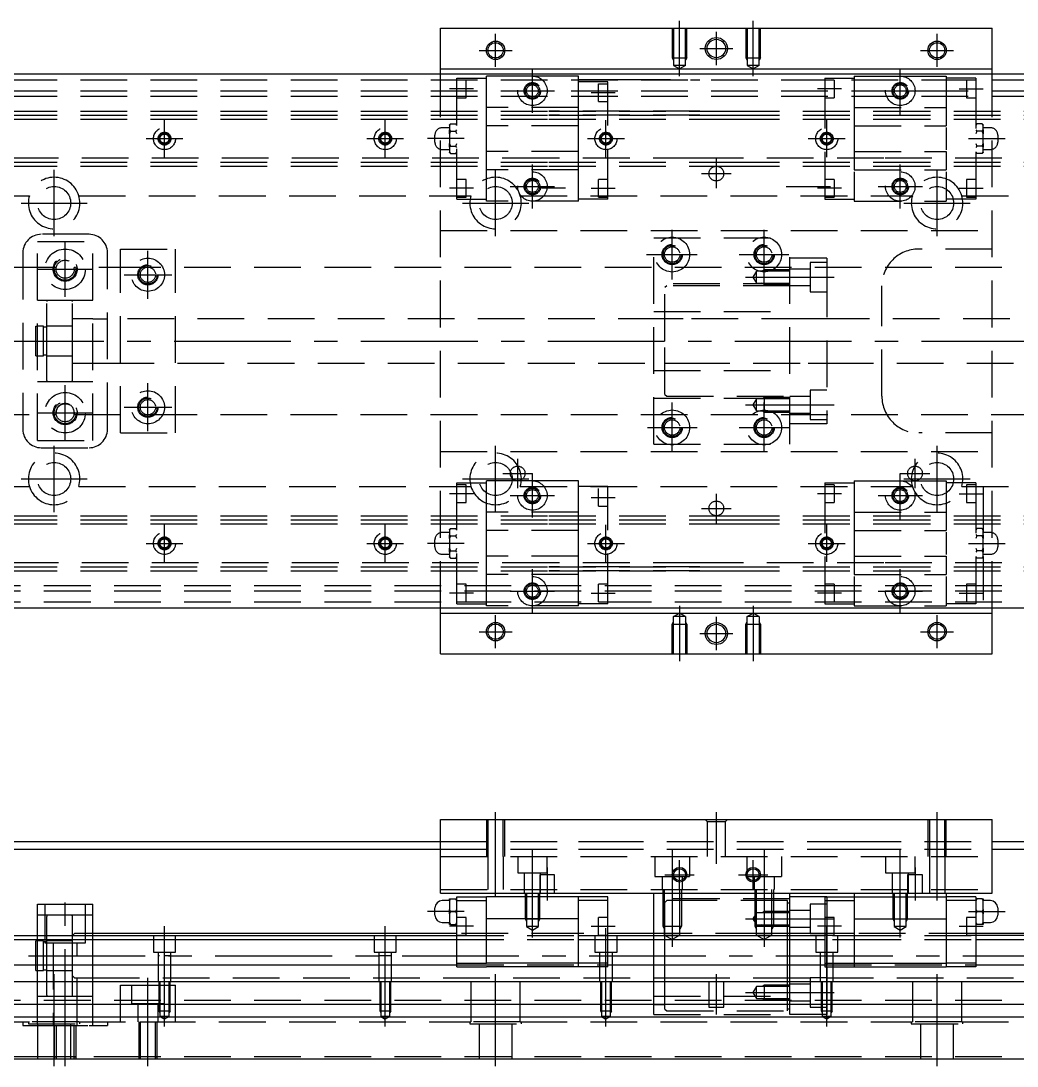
# Model space of a CAD drawing. Extents: x -94 to 621, y -24 to 282.
# Drawn here: x 41 to 311.7, y -2 to 282.1 of the extents above; entities that cross this region are included whole.
import ezdxf

# ---------------------------------------------------------------- set-up
doc = ezdxf.new("R2010")
doc.units = 0
doc.linetypes.add('CENTER', pattern=[50.8, 31.75, -6.35, 6.35, -6.35])
doc.linetypes.add('DASHED', pattern=[19.05, 12.7, -6.35])
doc.layers.get('0').update_dxf_attribs({"linetype": 'CONTINUOUS'})
doc.layers.add('CENTER', color=1, linetype='CENTER')

msp = doc.modelspace()

# ---------------------------------------------------------------- linework, layer by layer
at = {"color": 7, "linetype": 'CONTINUOUS'}
for p, q in [((155, 280.07), (305, 280.07)), ((155, 269.07), (155, 280.07)), ((305, 269.07), (305, 280.07)), ((474, 267.57), (-14, 267.57)), ((155, 269.07), (305, 269.07)), ((155, 267.57), (155, 269.07)), ((305, 267.57), (305, 269.07)), ((-14, 122.57), (474, 122.57)), ((155, 121.07), (155, 122.57)), ((305, 121.07), (305, 122.57)), ((155, 121.07), (305, 121.07)), ((155, 110.07), (155, 121.07)), ((305, 110.07), (305, 121.07)), ((155, 110.07), (305, 110.07)), ((155, 45), (155, 65)), ((155, 65), (305, 65)), ((305, 45), (305, 65)), ((-14, 59), (155, 59)), ((-6, 57), (155, 57)), ((305, 59), (474, 59)), ((305, 57), (466, 57)), ((155, 45), (305, 45)), ((157.43, 42.97), (155.5, 42.97)), ((157.43, 42.9), (157.43, 43.49)), ((157.43, 43.49), (157.72, 43.49)), ((157.72, 43.49), (157.43, 42.9)), ((157.43, 42.9), (157.43, 40.59)), ((157.72, 43.49), (159.19, 43.49)), ((159.19, 43.49), (159.5, 43.49)), ((159.45, 42.97), (159.19, 43.49)), ((159.5, 42.85), (159.45, 42.97)), ((159.5, 44), (167.5, 44)), ((159.5, 43.49), (159.5, 44)), ((159.5, 43.01), (159.5, 43.49)), ((159.5, 43.01), (167.5, 43.01)), ((159.5, 36.5), (159.5, 43.01)), ((192.5, 44.01), (167.5, 44.01)), ((167.5, 38), (167.5, 44.01)), ((192.5, 38), (192.5, 44.01)), ((200.5, 44), (192.5, 44)), ((200.5, 43.01), (192.5, 43.01)), ((200.5, 43.01), (200.5, 44)), ((200.5, 26), (200.5, 43.01)), ((213, 33.5), (213, 45)), ((250, 33.5), (250, 45)), ((259.5, 44), (250, 44)), ((259.5, 44), (259.5, 43.01)), ((259.5, 44), (267.5, 44)), ((259.5, 43.01), (259.5, 26)), ((259.5, 43.01), (267.5, 43.01)), ((267.5, 45), (267.5, 44.01)), ((267.5, 44.01), (292.5, 44.01)), ((267.5, 44.01), (267.5, 38)), ((292.5, 45), (292.5, 44.01)), ((292.5, 44.01), (292.5, 38)), ((300.5, 44), (292.5, 44)), ((300.5, 43.01), (292.5, 43.01)), ((300.5, 44), (300.5, 43.49)), ((300.5, 43.49), (300.81, 43.49)), ((300.5, 43.49), (300.5, 43.01)), ((300.5, 43.01), (300.5, 36.5)), ((300.55, 42.97), (300.5, 42.85)), ((300.81, 43.49), (300.55, 42.97)), ((302.28, 43.49), (300.81, 43.49)), ((302.28, 43.49), (302.57, 43.49)), ((302.57, 42.9), (302.28, 43.49)), ((302.57, 43.49), (302.57, 42.9)), ((304.5, 42.97), (302.57, 42.97)), ((302.57, 40.59), (302.57, 42.9)), ((45.5, 42), (60.5, 42)), ((45.5, 33.5), (45.5, 42)), ((60.5, 33.5), (60.5, 42)), ((153.5, 40), (153.5, 40.97)), ((153.5, 39.03), (153.5, 40)), ((157.43, 40.59), (157.72, 40)), ((157.43, 39.41), (157.43, 40.59)), ((157.72, 40), (157.43, 39.41)), ((157.72, 40), (159.19, 40)), ((159.19, 40), (159.5, 40.64)), ((159.5, 39.36), (159.19, 40)), ((300.5, 40.64), (300.81, 40)), ((300.81, 40), (300.5, 39.36)), ((302.28, 40), (300.81, 40)), ((302.28, 40), (302.57, 40.59)), ((302.57, 39.41), (302.28, 40)), ((302.57, 40.59), (302.57, 39.41)), ((306.5, 40.97), (306.5, 39.03)), ((155.5, 37.03), (157.43, 37.03)), ((157.43, 39.41), (157.43, 37.1)), ((157.43, 36.5), (157.43, 37.1)), ((157.43, 37.1), (157.72, 36.5)), ((159.19, 36.5), (159.5, 37.15)), ((192.5, 38), (167.5, 38)), ((167.5, 26), (167.5, 38)), ((192.5, 26), (192.5, 38)), ((267.5, 38), (292.5, 38)), ((267.5, 38), (267.5, 26)), ((292.5, 38), (292.5, 26)), ((300.5, 37.15), (300.81, 36.5)), ((302.28, 36.5), (302.57, 37.1)), ((302.57, 37.1), (302.57, 39.41)), ((302.57, 37.1), (302.57, 36.5)), ((302.57, 37.03), (304.5, 37.03)), ((157.72, 36.5), (157.43, 36.5)), ((157.72, 36.5), (159.19, 36.5)), ((159.5, 26), (159.5, 36.5)), ((300.5, 36.5), (300.5, 26)), ((300.81, 36.5), (300.5, 36.5)), ((302.28, 36.5), (300.81, 36.5)), ((302.57, 36.5), (302.28, 36.5)), ((0, 33.5), (159.5, 33.5)), ((0, 32.38), (159.5, 32.38)), ((159.5, 34), (60.5, 34)), ((213, 34), (200.5, 34)), ((200.5, 33.5), (259.5, 33.5)), ((200.5, 32.38), (259.5, 32.38)), ((405, 34), (300.5, 34)), ((460, 33.5), (300.5, 33.5)), ((300.5, 32.38), (460, 32.38)), ((159.5, 26), (167.5, 26)), ((159.5, 25), (159.5, 26)), ((192.5, 26), (167.5, 26)), ((192.5, 25), (192.5, 26)), ((200.5, 26), (192.5, 26)), ((200.5, 25), (200.5, 26)), ((259.5, 26), (259.5, 25)), ((259.5, 26), (267.5, 26)), ((267.5, 26), (292.5, 26)), ((267.5, 26), (267.5, 25)), ((300.5, 26), (292.5, 26)), ((292.5, 26), (292.5, 25)), ((300.5, 26), (300.5, 25)), ((0, 25.51), (159.5, 25.51)), ((159.5, 25), (167.5, 25)), ((192.5, 25), (167.5, 25)), ((200.5, 25), (192.5, 25)), ((200.5, 25.5), (259.5, 25.5)), ((259.5, 25), (267.5, 25)), ((267.5, 25), (292.5, 25)), ((300.5, 25), (292.5, 25)), ((300.5, 25.51), (460, 25.51)), ((0, 21), (460, 21)), ((460, 14.7), (0, 14.7)), ((460, 11.3), (0, 11.3)), ((0, 0), (460, 0))]:
    msp.add_line(p, q, dxfattribs=at)
at = {"color": 3, "linetype": 'DASHED'}
for p, q in [((218, 280.07), (218, 272.07)), ((218.38, 280.07), (218.38, 272.07)), ((221.62, 272.07), (221.62, 280.07)), ((222, 272.07), (222, 280.07)), ((238, 280.07), (238, 272.07)), ((238.38, 280.07), (238.38, 272.07)), ((241.62, 272.07), (241.62, 280.07)), ((242, 272.07), (242, 280.07)), ((218, 272.07), (220, 272.07)), ((218, 272.07), (218.38, 271.41)), ((218.38, 272.07), (218.38, 269.97)), ((218.38, 269.97), (220, 269.03)), ((221.62, 269.97), (218.38, 269.97)), ((220, 272.07), (222, 272.07)), ((221.62, 269.97), (220, 269.03)), ((221.62, 269.97), (221.62, 272.07)), ((222, 272.07), (221.62, 271.41)), ((238, 272.07), (240, 272.07)), ((238, 272.07), (238.38, 271.41)), ((238.38, 272.07), (238.38, 269.97)), ((238.38, 269.97), (240, 269.03)), ((241.62, 269.97), (238.38, 269.97)), ((240, 272.07), (242, 272.07)), ((241.62, 269.97), (240, 269.03)), ((241.62, 269.97), (241.62, 272.07)), ((242, 272.07), (241.62, 271.41)), ((155, 122.57), (155, 267.57)), ((180, 267.07), (167.5, 267.07)), ((167.5, 266.08), (167.5, 267.07)), ((192.5, 267.07), (180, 267.07)), ((192.5, 266.08), (192.5, 267.07)), ((267.5, 267.07), (280, 267.07)), ((267.5, 267.07), (267.5, 266.08)), ((280, 267.07), (292.5, 267.07)), ((292.5, 267.07), (292.5, 266.08)), ((305, 122.57), (305, 267.57)), ((0, 266.07), (460, 266.07)), ((159.5, 266.52), (167.5, 266.52)), ((159.5, 265.53), (159.5, 266.52)), ((162, 265.97), (159.5, 265.97)), ((159.5, 234.61), (159.5, 265.53)), ((162, 261.17), (162, 265.97)), ((167.5, 259.07), (167.5, 266.08)), ((202.37, 266.08), (192.5, 266.08)), ((192.5, 259.07), (192.5, 266.08)), ((200.5, 265.53), (192.5, 265.53)), ((198, 264.98), (200.5, 264.98)), ((198, 260.18), (198, 264.98)), ((200.5, 234.61), (200.5, 265.53)), ((200.5, 264.54), (200.5, 265.53)), ((207.63, 266.08), (202.37, 266.08)), ((217.5, 266.08), (207.63, 266.08)), ((225.5, 265.97), (223, 265.97)), ((259.5, 266.52), (267.5, 266.52)), ((259.5, 266.52), (259.5, 265.53)), ((262, 265.97), (259.5, 265.97)), ((259.5, 265.53), (259.5, 234.61)), ((262, 265.97), (262, 261.17)), ((267.5, 266.08), (267.5, 259.07)), ((300.5, 266.52), (292.5, 266.52)), ((292.5, 266.08), (292.5, 259.07)), ((298, 265.97), (298, 261.17)), ((300.5, 265.97), (298, 265.97)), ((300.5, 266.52), (300.5, 265.53)), ((300.5, 265.53), (300.5, 234.61)), ((0, 263.07), (460, 263.07)), ((0, 261.57), (460, 261.57)), ((159.5, 261.17), (162, 261.17)), ((167.5, 258.57), (167.5, 259.07)), ((192.5, 258.57), (167.5, 258.57)), ((167.5, 253.57), (167.5, 258.57)), ((192.5, 258.57), (192.5, 259.07)), ((192.5, 253.57), (192.5, 258.57)), ((198, 260.18), (200.5, 260.18)), ((259.5, 261.17), (262, 261.17)), ((267.5, 259.07), (267.5, 258.57)), ((267.5, 258.57), (292.5, 258.57)), ((267.5, 258.57), (267.5, 253.57)), ((292.5, 259.07), (292.5, 258.57)), ((292.5, 258.57), (292.5, 253.57)), ((298, 261.17), (300.5, 261.17)), ((0, 257.57), (184.5, 257.57)), ((0, 256.45), (184.5, 256.45)), ((184.5, 257.57), (225.5, 257.57)), ((225.5, 257.57), (184.5, 257.57)), ((184.5, 256.45), (225.5, 256.45)), ((225.5, 256.45), (184.5, 256.45)), ((225.5, 257.57), (234.5, 257.57)), ((225.5, 256.45), (234.5, 256.45)), ((234.5, 257.57), (275.5, 257.57)), ((234.5, 257.57), (275.5, 257.57)), ((234.5, 256.45), (275.5, 256.45)), ((234.5, 256.45), (275.5, 256.45)), ((275.5, 257.57), (460, 257.57)), ((275.5, 256.45), (460, 256.45)), ((0, 255.37), (184.5, 255.37)), ((157.43, 253.04), (155.5, 253.04)), ((157.72, 254.11), (157.43, 253.76)), ((157.72, 254.11), (157.43, 253.81)), ((157.43, 253.76), (157.43, 253.81)), ((157.43, 253.76), (157.43, 252.43)), ((157.72, 254.11), (159.19, 254.11)), ((159.5, 253.79), (159.19, 254.11)), ((159.5, 253.74), (159.19, 254.11)), ((192.5, 253.57), (167.5, 253.57)), ((167.5, 253.07), (167.5, 253.57)), ((167.5, 247.07), (167.5, 253.07)), ((184.5, 255.37), (225.5, 255.37)), ((184.5, 255.37), (225.5, 255.37)), ((192.5, 253.07), (192.5, 253.57)), ((192.5, 247.07), (192.5, 253.07)), ((225.5, 255.37), (234.5, 255.37)), ((234.5, 255.37), (275.5, 255.37)), ((234.5, 255.37), (275.5, 255.37)), ((267.5, 253.57), (292.5, 253.57)), ((267.5, 253.57), (267.5, 253.07)), ((267.5, 253.07), (267.5, 247.07)), ((275.5, 255.37), (460, 255.37)), ((292.5, 253.07), (292.5, 247.07)), ((300.81, 254.11), (300.5, 253.79)), ((300.81, 254.11), (300.5, 253.74)), ((302.28, 254.11), (300.81, 254.11)), ((302.57, 253.76), (302.28, 254.11)), ((302.57, 253.81), (302.28, 254.11)), ((302.57, 253.81), (302.57, 253.76)), ((302.57, 252.43), (302.57, 253.76)), ((304.5, 253.04), (302.57, 253.04)), ((153.5, 249.1), (153.5, 251.04)), ((157.43, 252.43), (157.72, 252.09)), ((157.43, 251.41), (157.43, 252.43)), ((157.72, 252.09), (157.43, 251.41)), ((157.43, 251.41), (157.43, 248.73)), ((157.72, 252.09), (159.19, 252.09)), ((159.19, 252.09), (159.5, 252.46)), ((159.5, 251.35), (159.19, 252.09)), ((300.5, 252.46), (300.81, 252.09)), ((300.81, 252.09), (300.5, 251.35)), ((302.28, 252.09), (300.81, 252.09)), ((302.28, 252.09), (302.57, 252.43)), ((302.57, 251.41), (302.28, 252.09)), ((302.57, 252.43), (302.57, 251.41)), ((302.57, 248.73), (302.57, 251.41)), ((306.5, 251.04), (306.5, 249.1)), ((157.43, 248.73), (157.72, 248.05)), ((157.43, 247.71), (157.43, 248.73)), ((157.72, 248.05), (157.43, 247.71)), ((157.43, 247.71), (157.43, 246.38)), ((157.72, 248.05), (159.19, 248.05)), ((159.19, 248.05), (159.5, 248.79)), ((159.5, 247.68), (159.19, 248.05)), ((300.5, 248.79), (300.81, 248.05)), ((300.81, 248.05), (300.5, 247.68)), ((302.28, 248.05), (300.81, 248.05)), ((302.28, 248.05), (302.57, 248.73)), ((302.57, 247.71), (302.28, 248.05)), ((302.57, 248.73), (302.57, 247.71)), ((302.57, 246.38), (302.57, 247.71)), ((184.5, 244.77), (0, 244.77)), ((155.5, 247.1), (157.43, 247.1)), ((157.43, 246.38), (157.72, 246.03)), ((157.43, 246.33), (157.43, 246.38)), ((157.43, 246.33), (157.72, 246.03)), ((157.72, 246.03), (159.19, 246.03)), ((159.19, 246.03), (159.5, 246.4)), ((159.19, 246.03), (159.5, 246.35)), ((167.5, 246.57), (167.5, 247.07)), ((192.5, 246.57), (167.5, 246.57)), ((167.5, 241.57), (167.5, 246.57)), ((225.5, 244.77), (184.5, 244.77)), ((225.5, 244.77), (184.5, 244.77)), ((192.5, 246.57), (192.5, 247.07)), ((192.5, 241.57), (192.5, 246.57)), ((234.5, 244.77), (225.5, 244.77)), ((275.5, 244.77), (234.5, 244.77)), ((275.5, 244.77), (234.5, 244.77)), ((267.5, 247.07), (267.5, 246.57)), ((267.5, 246.57), (292.5, 246.57)), ((267.5, 246.57), (267.5, 241.57)), ((460, 244.77), (275.5, 244.77)), ((292.5, 246.57), (292.5, 241.57)), ((300.5, 246.4), (300.81, 246.03)), ((300.5, 246.35), (300.81, 246.03)), ((302.28, 246.03), (300.81, 246.03)), ((302.28, 246.03), (302.57, 246.38)), ((302.28, 246.03), (302.57, 246.33)), ((302.57, 247.1), (304.5, 247.1)), ((302.57, 246.38), (302.57, 246.33)), ((0, 243.69), (184.5, 243.69)), ((0, 242.57), (184.5, 242.57)), ((192.5, 241.57), (167.5, 241.57)), ((167.5, 241.07), (167.5, 241.57)), ((184.5, 243.69), (225.5, 243.69)), ((184.5, 242.57), (225.5, 242.57)), ((192.5, 241.07), (192.5, 241.57)), ((225.5, 243.69), (234.5, 243.69)), ((225.5, 242.57), (234.5, 242.57)), ((234.5, 243.69), (275.5, 243.69)), ((234.5, 242.57), (275.5, 242.57)), ((267.5, 241.57), (292.5, 241.57)), ((275.5, 243.69), (460, 243.69)), ((275.5, 242.57), (460, 242.57)), ((162, 238.97), (159.5, 238.97)), ((162, 234.17), (162, 238.97)), ((167.5, 234.06), (167.5, 241.07)), ((192.5, 234.06), (192.5, 241.07)), ((200.5, 238.97), (198, 238.97)), ((198, 234.17), (198, 238.97)), ((262, 238.97), (259.5, 238.97)), ((262, 238.97), (262, 234.17)), ((267.5, 241.07), (267.5, 234.06)), ((292.5, 241.07), (292.5, 234.06)), ((300.5, 238.97), (298, 238.97)), ((298, 238.97), (298, 234.17)), ((0, 234.57), (43.29, 234.57)), ((56.71, 234.57), (163.29, 234.57)), ((159.5, 233.62), (159.5, 234.61)), ((159.5, 234.17), (162, 234.17)), ((159.5, 233.62), (167.5, 233.62)), ((167.5, 233.07), (167.5, 234.06)), ((192.5, 233.07), (167.5, 233.07)), ((176.71, 234.57), (283.29, 234.57)), ((192.5, 233.07), (192.5, 234.06)), ((200.5, 233.62), (192.5, 233.62)), ((198, 234.17), (200.5, 234.17)), ((200.5, 233.62), (200.5, 234.61)), ((259.5, 234.61), (259.5, 233.62)), ((259.5, 234.17), (262, 234.17)), ((259.5, 233.62), (267.5, 233.62)), ((267.5, 234.06), (267.5, 233.07)), ((267.5, 233.07), (292.5, 233.07)), ((292.5, 234.06), (292.5, 233.07)), ((300.5, 233.62), (292.5, 233.62)), ((296.71, 234.57), (403.29, 234.57)), ((298, 234.17), (300.5, 234.17)), ((300.5, 234.61), (300.5, 233.62)), ((155, 225.07), (305, 225.07)), ((45.5, 168.07), (45.5, 222.07)), ((45.5, 222.07), (60.5, 222.07)), ((59.5, 224.07), (46.5, 224.07)), ((60.5, 168.07), (60.5, 222.07)), ((213, 167.07), (213, 223.07)), ((213, 223.07), (250, 223.07)), ((250, 167.07), (250, 223.07)), ((41.5, 219.07), (41.5, 171.07)), ((64.5, 171.07), (64.5, 219.07)), ((68, 170.07), (68, 220.07)), ((68, 220.07), (83, 220.07)), ((83, 170.07), (83, 220.07)), ((305, 220.07), (285, 220.07)), ((260, 217.57), (250, 217.57)), ((255.5, 216.39), (255.5, 208.39)), ((260, 216.39), (255.5, 216.39)), ((260, 217.57), (260, 214.28)), ((50.55, 215.07), (11.47, 215.07)), ((74.86, 215.07), (55.45, 215.07)), ((460, 215.07), (76.14, 215.07)), ((240.9, 214.01), (239.96, 212.39)), ((245.5, 214.01), (240.9, 214.01)), ((240.9, 210.77), (240.9, 214.01)), ((243, 214.39), (242.34, 214.01)), ((245.85, 214.39), (243, 214.39)), ((243, 210.39), (243, 214.39)), ((250, 214.01), (245.5, 214.01)), ((250, 214.39), (245.85, 214.39)), ((250, 214.39), (245.85, 214.39)), ((255.5, 214.64), (250, 214.64)), ((260, 214.28), (260, 175.86)), ((250, 210.57), (213, 210.57)), ((239.96, 212.39), (240.9, 210.77)), ((240.9, 210.77), (245.5, 210.77)), ((243, 210.39), (242.34, 210.77)), ((243, 210.39), (250, 210.39)), ((245.5, 210.77), (250, 210.77)), ((245.85, 210.39), (250, 210.39)), ((216.5, 210.07), (216, 209.57)), ((216, 195.07), (216, 209.57)), ((250, 210.07), (216.5, 210.07)), ((250, 210.14), (255.5, 210.14)), ((255.5, 208.39), (260, 208.39)), ((275, 180.07), (275, 210.07)), ((48.3, 206.07), (45.5, 206.07)), ((48, 192.6), (48, 205.77)), ((54.7, 206.07), (48.3, 206.07)), ((54.7, 206.07), (48.3, 206.07)), ((60.5, 206.07), (54.7, 206.07)), ((55, 192.6), (55, 205.77)), ((213, 203.07), (250, 203.07)), ((45, 195.07), (45, 199.07)), ((45, 199.07), (45.5, 199.07)), ((47.1, 199.07), (45.5, 199.07)), ((47.1, 191.07), (47.1, 199.07)), ((48, 198.87), (47.1, 198.87)), ((48.3, 199.07), (48, 199.07)), ((55, 199.07), (48.3, 199.07)), ((55, 199.07), (48.3, 199.07)), ((60.5, 201.07), (55, 201.07)), ((60.5, 201.07), (64.5, 201.07)), ((216, 201.07), (64.5, 201.07)), ((221, 201.07), (216, 201.07)), ((221, 201.07), (216, 201.07)), ((255, 201.07), (221, 201.07)), ((260, 201.07), (255, 201.07)), ((260, 201.07), (255, 201.07)), ((405, 201.07), (260, 201.07)), ((45, 191.07), (45, 195.07)), ((216, 180.57), (216, 195.07)), ((45, 191.07), (45.5, 191.07)), ((45.5, 191.07), (47.1, 191.07)), ((47.1, 191.27), (48, 191.27)), ((48, 184.37), (48, 192.6)), ((48, 191.07), (48.3, 191.07)), ((48.3, 191.07), (55, 191.07)), ((48.3, 191.07), (55, 191.07)), ((55, 184.37), (55, 192.6)), ((55, 189.07), (60.5, 189.07)), ((60.5, 189.07), (64.5, 189.07)), ((64.5, 189.07), (216, 189.07)), ((216, 189.07), (221, 189.07)), ((216, 189.07), (221, 189.07)), ((221, 189.07), (255, 189.07)), ((255, 189.07), (260, 189.07)), ((255, 189.07), (260, 189.07)), ((260, 189.07), (405, 189.07)), ((213, 187.07), (250, 187.07)), ((45.5, 184.07), (48.3, 184.07)), ((48.3, 184.07), (54.7, 184.07)), ((48.3, 184.07), (54.7, 184.07)), ((54.7, 184.07), (60.5, 184.07)), ((213, 179.57), (250, 179.57)), ((216, 180.57), (216.5, 180.07)), ((216.5, 180.07), (250, 180.07)), ((240.9, 179.37), (239.96, 177.75)), ((245.5, 179.37), (240.9, 179.37)), ((240.9, 176.13), (240.9, 179.37)), ((243, 179.75), (242.34, 179.37)), ((245.85, 179.75), (243, 179.75)), ((243, 179.75), (243, 175.75)), ((250, 179.37), (245.5, 179.37)), ((250, 179.75), (245.85, 179.75)), ((250, 179.75), (245.85, 179.75)), ((255.5, 180), (250, 180)), ((255.5, 181.75), (255.5, 173.75)), ((260, 181.75), (255.5, 181.75)), ((239.96, 177.75), (240.9, 176.13)), ((240.9, 176.13), (245.5, 176.13)), ((243, 175.75), (242.34, 176.13)), ((245.5, 176.13), (250, 176.13)), ((11.47, 175.07), (50.55, 175.07)), ((55.45, 175.07), (74.86, 175.07)), ((76.14, 175.07), (460, 175.07)), ((243, 175.75), (250, 175.75)), ((245.85, 175.75), (250, 175.75)), ((250, 175.5), (255.5, 175.5)), ((255.5, 173.75), (260, 173.75)), ((260, 175.86), (260, 172.57)), ((260, 172.57), (250, 172.57)), ((45.5, 168.07), (60.5, 168.07)), ((68, 170.07), (83, 170.07)), ((305, 170.07), (285, 170.07)), ((46.5, 166.07), (59.5, 166.07)), ((155, 165.07), (305, 165.07)), ((213, 167.07), (250, 167.07)), ((159.5, 156.52), (167.5, 156.52)), ((159.5, 155.53), (159.5, 156.52)), ((180, 157.07), (167.5, 157.07)), ((167.5, 156.08), (167.5, 157.07)), ((192.5, 157.07), (180, 157.07)), ((192.5, 156.08), (192.5, 157.07)), ((259.5, 156.52), (267.5, 156.52)), ((259.5, 156.52), (259.5, 155.53)), ((267.5, 157.07), (280, 157.07)), ((267.5, 157.07), (267.5, 156.08)), ((280, 157.07), (292.5, 157.07)), ((292.5, 157.07), (292.5, 156.08)), ((300.5, 156.52), (292.5, 156.52)), ((300.5, 156.52), (300.5, 155.53)), ((0, 155.57), (43.29, 155.57)), ((56.71, 155.57), (163.29, 155.57)), ((162, 155.97), (159.5, 155.97)), ((159.5, 124.61), (159.5, 155.53)), ((162, 151.17), (162, 155.97)), ((167.5, 149.07), (167.5, 156.08)), ((176.71, 155.57), (283.29, 155.57)), ((192.5, 149.07), (192.5, 156.08)), ((200.5, 155.53), (192.5, 155.53)), ((198, 150.18), (198, 154.98)), ((200.5, 124.61), (200.5, 155.53)), ((200.5, 154.54), (200.5, 155.53)), ((262, 155.97), (259.5, 155.97)), ((259.5, 155.53), (259.5, 124.61)), ((262, 155.97), (262, 151.17)), ((267.5, 156.08), (267.5, 149.07)), ((292.5, 156.08), (292.5, 149.07)), ((296.71, 155.57), (403.29, 155.57)), ((298, 155.97), (298, 151.17)), ((300.5, 155.97), (298, 155.97)), ((300.5, 155.53), (300.5, 124.61)), ((302.5, 155.53), (302.5, 124.61)), ((159.5, 151.17), (162, 151.17)), ((259.5, 151.17), (262, 151.17)), ((298, 151.17), (300.5, 151.17)), ((167.5, 148.57), (167.5, 149.07)), ((192.5, 148.57), (167.5, 148.57)), ((167.5, 143.57), (167.5, 148.57)), ((192.5, 148.57), (192.5, 149.07)), ((192.5, 143.57), (192.5, 148.57)), ((198, 150.18), (200.5, 150.18)), ((267.5, 149.07), (267.5, 148.57)), ((267.5, 148.57), (292.5, 148.57)), ((267.5, 148.57), (267.5, 143.57)), ((292.5, 149.07), (292.5, 148.57)), ((292.5, 148.57), (292.5, 143.57)), ((0, 147.57), (184.5, 147.57)), ((0, 146.45), (184.5, 146.45)), ((0, 145.37), (184.5, 145.37)), ((184.5, 147.57), (225.5, 147.57)), ((184.5, 146.45), (225.5, 146.45)), ((184.5, 145.37), (225.5, 145.37)), ((184.5, 145.37), (225.5, 145.37)), ((225.5, 147.57), (234.5, 147.57)), ((225.5, 146.45), (234.5, 146.45)), ((225.5, 145.37), (234.5, 145.37)), ((234.5, 147.57), (275.5, 147.57)), ((234.5, 146.45), (275.5, 146.45)), ((234.5, 145.37), (275.5, 145.37)), ((234.5, 145.37), (275.5, 145.37)), ((275.5, 147.57), (460, 147.57)), ((275.5, 146.45), (460, 146.45)), ((275.5, 145.37), (460, 145.37)), ((157.43, 143.04), (155.5, 143.04)), ((157.72, 144.11), (157.43, 143.76)), ((157.72, 144.11), (157.43, 143.81)), ((157.43, 143.76), (157.43, 143.81)), ((157.43, 143.76), (157.43, 142.43)), ((157.43, 142.43), (157.72, 142.09)), ((157.43, 141.41), (157.43, 142.43)), ((157.72, 142.09), (157.43, 141.41)), ((157.72, 144.11), (159.19, 144.11)), ((157.72, 142.09), (159.19, 142.09)), ((159.5, 143.79), (159.19, 144.11)), ((159.5, 143.74), (159.19, 144.11)), ((159.19, 142.09), (159.5, 142.46)), ((159.5, 141.35), (159.19, 142.09)), ((192.5, 143.57), (167.5, 143.57)), ((167.5, 143.07), (167.5, 143.57)), ((167.5, 137.07), (167.5, 143.07)), ((192.5, 143.07), (192.5, 143.57)), ((192.5, 137.07), (192.5, 143.07)), ((267.5, 143.57), (292.5, 143.57)), ((267.5, 143.57), (267.5, 143.07)), ((267.5, 143.07), (267.5, 137.07)), ((292.5, 143.07), (292.5, 137.07)), ((300.81, 144.11), (300.5, 143.79)), ((300.81, 144.11), (300.5, 143.74)), ((300.5, 142.46), (300.81, 142.09)), ((300.81, 142.09), (300.5, 141.35)), ((302.28, 144.11), (300.81, 144.11)), ((302.28, 142.09), (300.81, 142.09)), ((302.57, 143.76), (302.28, 144.11)), ((302.57, 143.81), (302.28, 144.11)), ((302.28, 142.09), (302.57, 142.43)), ((302.57, 141.41), (302.28, 142.09)), ((302.57, 143.81), (302.57, 143.76)), ((302.57, 142.43), (302.57, 143.76)), ((304.5, 143.04), (302.57, 143.04)), ((302.57, 142.43), (302.57, 141.41)), ((153.5, 139.1), (153.5, 141.04)), ((157.43, 141.41), (157.43, 138.73)), ((302.57, 138.73), (302.57, 141.41)), ((306.5, 141.04), (306.5, 139.1)), ((155.5, 137.1), (157.43, 137.1)), ((157.43, 138.73), (157.72, 138.05)), ((157.43, 137.71), (157.43, 138.73)), ((157.72, 138.05), (157.43, 137.71)), ((157.43, 137.71), (157.43, 136.38)), ((157.43, 136.38), (157.72, 136.03)), ((157.43, 136.33), (157.43, 136.38)), ((157.72, 138.05), (159.19, 138.05)), ((159.19, 138.05), (159.5, 138.79)), ((159.5, 137.68), (159.19, 138.05)), ((159.19, 136.03), (159.5, 136.4)), ((167.5, 136.57), (167.5, 137.07)), ((192.5, 136.57), (167.5, 136.57)), ((167.5, 131.57), (167.5, 136.57)), ((192.5, 136.57), (192.5, 137.07)), ((192.5, 131.57), (192.5, 136.57)), ((267.5, 137.07), (267.5, 136.57)), ((267.5, 136.57), (292.5, 136.57)), ((267.5, 136.57), (267.5, 131.57)), ((292.5, 136.57), (292.5, 131.57)), ((300.5, 138.79), (300.81, 138.05)), ((300.81, 138.05), (300.5, 137.68)), ((300.5, 136.4), (300.81, 136.03)), ((302.28, 138.05), (300.81, 138.05)), ((302.28, 138.05), (302.57, 138.73)), ((302.57, 137.71), (302.28, 138.05)), ((302.28, 136.03), (302.57, 136.38)), ((302.57, 138.73), (302.57, 137.71)), ((302.57, 136.38), (302.57, 137.71)), ((302.57, 137.1), (304.5, 137.1)), ((302.57, 136.38), (302.57, 136.33)), ((184.5, 134.77), (0, 134.77)), ((0, 133.69), (184.5, 133.69)), ((157.43, 136.33), (157.72, 136.03)), ((157.72, 136.03), (159.19, 136.03)), ((159.19, 136.03), (159.5, 136.35)), ((225.5, 134.77), (184.5, 134.77)), ((225.5, 134.77), (184.5, 134.77)), ((184.5, 133.69), (225.5, 133.69)), ((225.5, 133.69), (184.5, 133.69)), ((234.5, 134.77), (225.5, 134.77)), ((225.5, 133.69), (234.5, 133.69)), ((275.5, 134.77), (234.5, 134.77)), ((275.5, 134.77), (234.5, 134.77)), ((234.5, 133.69), (275.5, 133.69)), ((234.5, 133.69), (275.5, 133.69)), ((460, 134.77), (275.5, 134.77)), ((275.5, 133.69), (460, 133.69)), ((300.5, 136.35), (300.81, 136.03)), ((302.28, 136.03), (300.81, 136.03)), ((302.28, 136.03), (302.57, 136.33)), ((0, 132.57), (184.5, 132.57)), ((192.5, 131.57), (167.5, 131.57)), ((167.5, 131.07), (167.5, 131.57)), ((167.5, 124.06), (167.5, 131.07)), ((184.5, 132.57), (225.5, 132.57)), ((225.5, 132.57), (184.5, 132.57)), ((192.5, 131.07), (192.5, 131.57)), ((192.5, 124.06), (192.5, 131.07)), ((225.5, 132.57), (234.5, 132.57)), ((234.5, 132.57), (275.5, 132.57)), ((234.5, 132.57), (275.5, 132.57)), ((267.5, 131.57), (292.5, 131.57)), ((267.5, 131.07), (267.5, 124.06)), ((275.5, 132.57), (460, 132.57)), ((292.5, 131.07), (292.5, 124.06)), ((460, 128.57), (0, 128.57)), ((162, 128.97), (159.5, 128.97)), ((162, 124.17), (162, 128.97)), ((200.5, 128.97), (198, 128.97)), ((198, 124.17), (198, 128.97)), ((262, 128.97), (259.5, 128.97)), ((262, 128.97), (262, 124.17)), ((300.5, 128.97), (298, 128.97)), ((298, 128.97), (298, 124.17)), ((460, 127.07), (0, 127.07)), ((460, 124.07), (0, 124.07)), ((159.5, 123.62), (159.5, 124.61)), ((159.5, 124.17), (162, 124.17)), ((159.5, 123.62), (167.5, 123.62)), ((167.5, 123.07), (167.5, 124.06)), ((192.5, 123.07), (167.5, 123.07)), ((192.5, 123.07), (192.5, 124.06)), ((200.5, 123.62), (192.5, 123.62)), ((198, 124.17), (200.5, 124.17)), ((200.5, 123.62), (200.5, 124.61)), ((259.5, 124.61), (259.5, 123.62)), ((259.5, 124.17), (262, 124.17)), ((259.5, 123.62), (267.5, 123.62)), ((267.5, 124.06), (267.5, 123.07)), ((267.5, 123.07), (292.5, 123.07)), ((292.5, 124.06), (292.5, 123.07)), ((300.5, 123.62), (292.5, 123.62)), ((298, 124.17), (300.5, 124.17)), ((300.5, 124.61), (300.5, 123.62)), ((218.38, 120.17), (220, 121.11)), ((218.38, 118.07), (218.38, 120.17)), ((221.62, 120.17), (218.38, 120.17)), ((221.62, 120.17), (220, 121.11)), ((221.62, 120.17), (221.62, 118.07)), ((238.38, 120.17), (240, 121.11)), ((238.38, 118.07), (238.38, 120.17)), ((241.62, 120.17), (238.38, 120.17)), ((241.62, 120.17), (240, 121.11)), ((241.62, 120.17), (241.62, 118.07)), ((218, 118.07), (218.38, 118.73)), ((218, 118.07), (220, 118.07)), ((218, 110.07), (218, 118.07)), ((218.38, 110.07), (218.38, 118.07)), ((220, 118.07), (222, 118.07)), ((222, 118.07), (221.62, 118.73)), ((221.62, 118.07), (221.62, 110.07)), ((222, 118.07), (222, 110.07)), ((238, 118.07), (238.38, 118.73)), ((238, 118.07), (240, 118.07)), ((238, 110.07), (238, 118.07)), ((238.38, 110.07), (238.38, 118.07)), ((240, 118.07), (242, 118.07)), ((242, 118.07), (241.62, 118.73)), ((241.62, 118.07), (241.62, 110.07)), ((242, 118.07), (242, 110.07)), ((167.5, 65), (167.5, 55)), ((167.93, 65), (167.93, 55)), ((172.07, 55), (172.07, 65)), ((172.5, 55), (172.5, 65)), ((227.5, 64.5), (227, 65)), ((227.5, 64.5), (227.5, 55)), ((227.5, 64.5), (232.5, 64.5)), ((232.5, 64.5), (233, 65)), ((232.5, 55), (232.5, 64.5)), ((287.5, 65), (287.5, 55)), ((287.93, 65), (287.93, 55)), ((292.07, 55), (292.07, 65)), ((292.5, 55), (292.5, 65)), ((155, 59), (192.5, 59)), ((155, 57), (192.5, 57)), ((192.5, 59), (197.5, 59)), ((192.5, 57), (197.5, 57)), ((197.5, 59), (262.5, 59)), ((197.5, 57), (262.5, 57)), ((262.5, 59), (267.5, 59)), ((262.5, 57), (267.5, 57)), ((267.5, 59), (305, 59)), ((267.5, 57), (305, 57)), ((155, 55), (305, 55)), ((167.93, 55), (167.93, 46)), ((172.07, 55), (172.07, 46)), ((176, 55), (176, 50.5)), ((184, 50.5), (184, 55)), ((213.25, 55), (213.25, 49.5)), ((222.75, 55), (222.75, 49.5)), ((238.25, 55), (238.25, 49.5)), ((247.75, 55), (247.75, 49.5)), ((276, 55), (276, 50.5)), ((284, 50.5), (284, 55)), ((287.93, 55), (287.93, 45)), ((292.07, 55), (292.07, 45)), ((176, 50.5), (184, 50.5)), ((177.75, 50.5), (177.75, 45)), ((184, 50), (182, 50)), ((182, 50), (182, 45)), ((182.25, 45), (182.25, 50.5)), ((186, 50), (184, 50)), ((186, 45), (186, 50)), ((213.25, 49.5), (222.75, 49.5)), ((215.25, 49.5), (215.25, 46)), ((220.75, 49.5), (220.75, 46)), ((238.25, 49.5), (247.75, 49.5)), ((240.25, 49.5), (240.25, 46)), ((245.75, 49.5), (245.75, 46)), ((276, 50.5), (284, 50.5)), ((277.75, 50.5), (277.75, 45)), ((284, 50), (282, 50)), ((282, 50), (282, 45)), ((282.25, 45), (282.25, 50.5)), ((286, 50), (284, 50)), ((286, 45), (286, 50)), ((155, 46), (305, 46)), ((215.5, 46), (215.5, 36)), ((215.93, 33.6), (215.93, 46)), ((220.07, 33.6), (220.07, 46)), ((220.5, 46), (220.5, 36)), ((240.5, 46), (240.5, 36)), ((240.93, 33.6), (240.93, 46)), ((245.07, 33.6), (245.07, 46)), ((245.5, 46), (245.5, 36)), ((178, 45), (178, 40.85)), ((178, 45), (178, 40.85)), ((178.38, 45), (178.38, 40.5)), ((181.62, 40.5), (181.62, 45)), ((182, 40.85), (182, 45)), ((182, 40.85), (182, 45)), ((250, 43.5), (213, 43.5)), ((216.5, 43), (216, 42.5)), ((217.5, 43), (216.5, 43)), ((220.5, 43), (217.5, 43)), ((249.32, 43), (220.5, 43)), ((249.32, 33.5), (249.32, 43)), ((260, 44), (250, 44)), ((260, 44), (260, 38.9)), ((278, 45), (278, 40.85)), ((278, 45), (278, 40.85)), ((278.38, 45), (278.38, 40.5)), ((281.62, 40.5), (281.62, 45)), ((282, 40.85), (282, 45)), ((282, 40.85), (282, 45)), ((47.5, 42), (47.5, 31.5)), ((58.5, 31.5), (58.5, 42)), ((178, 40.85), (178, 38)), ((178.38, 40.5), (178.38, 35.9)), ((181.62, 35.9), (181.62, 40.5)), ((182, 38), (182, 40.85)), ((216, 38), (216, 42.5)), ((243, 40), (242.34, 39.62)), ((245.85, 40), (243, 40)), ((250, 40), (245.85, 40)), ((250, 40), (245.85, 40)), ((249.32, 42.4), (250, 42.4)), ((255.5, 40.25), (250, 40.25)), ((260, 42), (255.5, 42)), ((255.5, 42), (255.5, 34)), ((278, 40.85), (278, 38)), ((278.38, 40.5), (278.38, 35.9)), ((281.62, 35.9), (281.62, 40.5)), ((282, 38), (282, 40.85)), ((48.3, 39), (45.5, 39)), ((48, 38.41), (48, 38.7)), ((48, 33.5), (48, 38.41)), ((54.7, 39), (48.3, 39)), ((60.5, 39), (54.7, 39)), ((55, 38.41), (55, 38.7)), ((55, 33.5), (55, 38.41)), ((162, 38.4), (159.5, 38.4)), ((162, 36), (162, 38.4)), ((178, 38), (182, 38)), ((178, 38), (178.38, 37.34)), ((182, 38), (181.62, 37.34)), ((198, 36), (198, 38.4)), ((200.5, 38.4), (198, 38.4)), ((213, 33.5), (213, 38)), ((216, 36), (216, 38)), ((240.9, 39.62), (239.96, 38)), ((239.96, 38), (240.9, 36.38)), ((245.5, 39.62), (240.9, 39.62)), ((240.9, 36.38), (240.9, 39.62)), ((250, 39.62), (245.5, 39.62)), ((249.32, 36), (249.32, 37)), ((250, 33.5), (250, 38)), ((262, 38.4), (259.5, 38.4)), ((260, 38.9), (260, 38)), ((260, 38), (260, 25)), ((262, 33.6), (262, 38.4)), ((278, 38), (282, 38)), ((278, 38), (278.38, 37.34)), ((282, 38), (281.62, 37.34)), ((298, 38.4), (298, 33.6)), ((300.5, 38.4), (298, 38.4)), ((162, 33.6), (162, 36)), ((178.38, 35.9), (180, 34.96)), ((181.62, 35.9), (178.38, 35.9)), ((180, 34.96), (181.62, 35.9)), ((198, 33.6), (198, 36)), ((215.5, 36), (220.5, 36)), ((215.5, 36), (215.93, 35.25)), ((216, 33.5), (216, 36)), ((220.5, 36), (220.07, 35.25)), ((240.5, 36), (245.5, 36)), ((240.5, 36), (240.93, 35.25)), ((240.9, 36.38), (245.5, 36.38)), ((243, 36), (242.34, 36.38)), ((243, 36), (245.85, 36)), ((245.5, 36), (245.07, 35.25)), ((245.5, 36.38), (250, 36.38)), ((245.85, 36), (250, 36)), ((245.85, 36), (250, 36)), ((250, 35.75), (255.5, 35.75)), ((278.38, 35.9), (280, 34.96)), ((281.62, 35.9), (278.38, 35.9)), ((280, 34.96), (281.62, 35.9)), ((45, 24), (45, 32)), ((47.1, 32), (45, 32)), ((45.5, 21), (45.5, 33.5)), ((47.1, 24), (47.1, 32)), ((48, 31.8), (47.1, 31.8)), ((47.5, 31.5), (58.5, 31.5)), ((48, 21), (48, 33.5)), ((48.3, 32), (48, 32)), ((54.7, 32), (48.3, 32)), ((49.75, 31.5), (49.75, 9)), ((54.8, 32), (54.7, 32)), ((55.5, 34), (55, 33.5)), ((55, 21), (55, 33.5)), ((60.5, 34), (55.5, 34)), ((56.25, 9), (56.25, 31.5)), ((60.5, 21), (60.5, 33.5)), ((77, 33.5), (77, 29)), ((83, 29), (83, 33.5)), ((137, 33.5), (137, 29)), ((143, 29), (143, 33.5)), ((192.5, 34), (159.5, 34)), ((159.5, 33.6), (162, 33.6)), ((159.5, 33.5), (192.5, 33.5)), ((159.5, 32.38), (192.5, 32.38)), ((213, 34), (192.5, 34)), ((192.5, 33.5), (217.5, 33.5)), ((192.5, 32.38), (217.5, 32.38)), ((197, 33.5), (197, 29)), ((198, 33.6), (200.5, 33.6)), ((203, 29), (203, 33.5)), ((216, 34), (213, 34)), ((213, 25), (213, 33.5)), ((215.93, 33.6), (218, 32.41)), ((215.93, 33.6), (220.07, 33.6)), ((217.5, 34), (216, 34)), ((216, 25), (216, 33.5)), ((221, 34), (217.5, 34)), ((220.07, 33.6), (218, 32.41)), ((242.5, 34), (221, 34)), ((240.93, 33.6), (243, 32.41)), ((240.93, 33.6), (245.07, 33.6)), ((249.32, 34), (242.5, 34)), ((242.5, 33.5), (267.5, 33.5)), ((242.5, 32.38), (267.5, 32.38)), ((245.07, 33.6), (243, 32.41)), ((250, 34), (249.32, 34)), ((249.32, 25), (249.32, 33.5)), ((255, 34), (250, 34)), ((250, 25), (250, 33.5)), ((260, 34), (255, 34)), ((255.5, 34), (260, 34)), ((257, 33.5), (257, 29)), ((259.5, 33.6), (262, 33.6)), ((267.5, 34), (260, 34)), ((263, 29), (263, 33.5)), ((300.5, 34), (267.5, 34)), ((267.5, 33.5), (300.5, 33.5)), ((267.5, 32.38), (300.5, 32.38)), ((298, 33.6), (300.5, 33.6)), ((77, 29), (83, 29)), ((78.25, 29), (78.25, 21)), ((81.75, 21), (81.75, 29)), ((137, 29), (143, 29)), ((138.25, 29), (138.25, 21)), ((141.75, 21), (141.75, 29)), ((197, 29), (203, 29)), ((198.25, 29), (198.25, 21)), ((201.75, 21), (201.75, 29)), ((257, 29), (263, 29)), ((258.25, 29), (258.25, 21)), ((261.75, 21), (261.75, 29)), ((78.62, 28), (78.5, 28)), ((78.5, 28), (78.5, 27.99)), ((78.5, 28), (78.5, 28)), ((81.38, 28), (80, 28)), ((81.5, 28), (81.38, 28)), ((81.5, 27.99), (81.5, 28)), ((81.5, 28), (81.5, 28)), ((140, 28), (138.5, 28)), ((138.62, 28), (138.5, 28)), ((138.5, 28), (138.5, 27.99)), ((138.5, 28), (138.5, 28)), ((140, 28), (138.62, 28)), ((141.5, 28), (140, 28)), ((141.38, 28), (140, 28)), ((141.5, 28), (141.38, 28)), ((141.5, 27.99), (141.5, 28)), ((141.5, 28), (141.5, 28)), ((45, 24), (47.1, 24)), ((47.1, 24.2), (48, 24.2)), ((48, 24), (48.3, 24)), ((48.3, 24), (54.7, 24)), ((54.7, 24), (54.8, 24)), ((159.5, 25.5), (200.5, 25.5)), ((213, 21), (213, 25)), ((216, 21), (216, 25)), ((249.32, 21), (249.32, 25)), ((250, 21), (250, 25)), ((259.5, 25.51), (300.5, 25.51)), ((260, 25), (260, 21)), ((45.5, 14.7), (45.5, 21)), ((48, 17.3), (48, 21)), ((55, 22.5), (55.5, 22)), ((55, 17.3), (55, 21)), ((55.5, 22), (60.5, 22)), ((60.5, 22), (213, 22)), ((60.5, 14.7), (60.5, 21)), ((68, 14.7), (68, 20)), ((68, 20), (78.5, 20)), ((71, 20), (71, 15)), ((78.5, 21), (78.5, 15.25)), ((78.5, 21), (78.5, 15.25)), ((78.5, 20), (81.5, 20)), ((78.77, 21), (78.77, 15)), ((80, 15), (80, 20)), ((81.23, 15), (81.23, 21)), ((81.5, 15.25), (81.5, 21)), ((81.5, 15.25), (81.5, 21)), ((81.5, 20), (83, 20)), ((83, 14.7), (83, 20)), ((138.5, 21), (138.5, 15.25)), ((138.5, 21), (138.5, 15.25)), ((138.77, 21), (138.77, 15)), ((141.23, 15), (141.23, 21)), ((141.5, 15.25), (141.5, 21)), ((141.5, 15.25), (141.5, 21)), ((163.29, 21), (163.29, 10)), ((176.71, 10), (176.71, 21)), ((198.5, 21), (198.5, 15.25)), ((198.5, 21), (198.5, 15.25)), ((198.77, 21), (198.77, 15)), ((201.23, 15), (201.23, 21)), ((201.5, 15.25), (201.5, 21)), ((201.5, 15.25), (201.5, 21)), ((213, 22), (216, 22)), ((213, 17), (213, 21)), ((216, 22), (221, 22)), ((216, 14.7), (216, 21)), ((221, 22), (249.32, 22)), ((228, 21), (228, 14)), ((232, 14), (232, 21)), ((243, 20), (242.34, 19.62)), ((245.85, 20), (243, 20)), ((243, 20), (243, 16)), ((250, 20), (245.85, 20)), ((250, 20), (245.85, 20)), ((249.32, 22), (250, 22)), ((249.32, 20), (249.32, 21)), ((249.32, 16), (249.32, 20)), ((250, 22), (255, 22)), ((250, 17), (250, 21)), ((255.5, 20.25), (250, 20.25)), ((255, 22), (255.6, 22)), ((260, 22), (255.5, 22)), ((255.5, 22), (255.5, 14)), ((258.5, 21), (258.5, 15.25)), ((258.5, 21), (258.5, 15.25)), ((258.77, 21), (258.77, 15)), ((260, 22), (405, 22)), ((260, 21), (260, 17.1)), ((261.23, 15), (261.23, 21)), ((261.5, 15.25), (261.5, 21)), ((261.5, 15.25), (261.5, 21)), ((283.29, 21), (283.29, 10)), ((296.71, 10), (296.71, 21)), ((240.9, 19.62), (239.96, 18)), ((239.96, 18), (240.9, 16.38)), ((245.5, 19.62), (240.9, 19.62)), ((240.9, 16.38), (240.9, 19.62)), ((250, 19.62), (245.5, 19.62)), ((260, 17.1), (260, 14.7)), ((460, 15.85), (0, 15.85)), ((45.5, 17), (48.3, 17)), ((45.5, 11.3), (45.5, 14.7)), ((48.3, 17), (54.7, 17)), ((54.7, 17), (60.5, 17)), ((60.5, 11.3), (60.5, 14.7)), ((68, 11.3), (68, 14.7)), ((71, 15), (80, 15)), ((72.75, 15), (72.75, 10)), ((78.25, 10), (78.25, 15)), ((78.5, 15.25), (78.5, 14.7)), ((78.5, 14.7), (78.5, 13)), ((78.77, 15), (78.77, 13)), ((81.23, 13), (81.23, 15)), ((81.5, 14.7), (81.5, 15.25)), ((81.5, 13), (81.5, 14.7)), ((83, 11.3), (83, 14.7)), ((138.5, 15.25), (138.5, 14.7)), ((138.5, 14.7), (138.5, 13)), ((138.77, 15), (138.77, 13)), ((141.23, 13), (141.23, 15)), ((141.5, 14.7), (141.5, 15.25)), ((141.5, 13), (141.5, 14.7)), ((198.5, 15.25), (198.5, 14.7)), ((198.5, 14.7), (198.5, 13)), ((198.77, 15), (198.77, 13)), ((201.23, 13), (201.23, 15)), ((201.5, 14.7), (201.5, 15.25)), ((201.5, 13), (201.5, 14.7)), ((213, 17), (250, 17)), ((213, 14.7), (213, 17)), ((213, 14.72), (216, 14.72)), ((213, 12), (213, 14.7)), ((216, 13.5), (216, 14.7)), ((240.9, 16.38), (245.5, 16.38)), ((243, 16), (242.34, 16.38)), ((243, 16), (245.85, 16)), ((245.5, 16.38), (250, 16.38)), ((245.85, 16), (250, 16)), ((245.85, 16), (250, 16)), ((249.32, 14.7), (249.32, 16)), ((249.32, 13), (249.32, 14.7)), ((250, 14.7), (250, 17)), ((250, 15.75), (255.5, 15.75)), ((250, 12), (250, 14.7)), ((258.5, 15.25), (258.5, 14.7)), ((258.5, 14.7), (258.5, 13)), ((258.77, 15), (258.77, 13)), ((260, 14.7), (260, 13)), ((261.23, 13), (261.23, 15)), ((261.5, 14.7), (261.5, 15.25)), ((261.5, 13), (261.5, 14.7)), ((78.5, 13), (81.5, 13)), ((78.5, 13), (78.77, 12.53)), ((78.77, 13), (78.77, 11.5)), ((81.23, 11.5), (78.77, 11.5)), ((78.77, 11.5), (80, 10.79)), ((81.23, 11.5), (80, 10.79)), ((81.23, 11.5), (81.23, 13)), ((81.5, 13), (81.23, 12.53)), ((138.5, 13), (141.5, 13)), ((138.5, 13), (138.77, 12.53)), ((138.77, 13), (138.77, 11.5)), ((141.23, 11.5), (138.77, 11.5)), ((138.77, 11.5), (140, 10.79)), ((141.23, 11.5), (140, 10.79)), ((141.23, 11.5), (141.23, 13)), ((141.5, 13), (141.23, 12.53)), ((198.5, 13), (201.5, 13)), ((198.5, 13), (198.77, 12.53)), ((198.77, 13), (198.77, 11.5)), ((201.23, 11.5), (198.77, 11.5)), ((198.77, 11.5), (200, 10.79)), ((201.23, 11.5), (200, 10.79)), ((201.23, 11.5), (201.23, 13)), ((201.5, 13), (201.23, 12.53)), ((213, 12), (250, 12)), ((216, 13.5), (216.5, 13)), ((216.5, 13), (249.32, 13)), ((228, 14), (232, 14)), ((249.32, 13.6), (250, 13.6)), ((260, 12), (250, 12)), ((255.5, 14), (260, 14)), ((258.5, 13), (261.5, 13)), ((258.5, 13), (258.77, 12.53)), ((258.77, 13), (258.77, 11.5)), ((261.23, 11.5), (258.77, 11.5)), ((258.77, 11.5), (260, 10.79)), ((260, 13), (260, 12)), ((261.23, 11.5), (260, 10.79)), ((261.23, 11.5), (261.23, 13)), ((261.5, 13), (261.23, 12.53)), ((0, 10), (43.29, 10)), ((41.5, 10), (41.5, 9)), ((41.5, 9), (46.5, 9)), ((43, 10), (43, 9.5)), ((43, 9.5), (57, 9.5)), ((56.71, 10), (43.29, 10)), ((45.5, 10), (45.5, 11.3)), ((45.5, 9.5), (45.5, 10)), ((45.5, 9.5), (45.5, 0)), ((46.5, 9), (59.5, 9)), ((50, 9), (50, 2)), ((50, 9), (50, 2)), ((50.5, 9), (55.5, 9)), ((50.54, 9), (50.54, 1.5)), ((54.5, 0), (54.5, 9.5)), ((55.46, 1.5), (55.46, 9)), ((56, 2), (56, 9)), ((56, 2), (56, 9)), ((56.71, 10), (163.29, 10)), ((57, 9.5), (57, 10)), ((59.5, 9), (64.5, 9)), ((60.5, 9), (60.5, 11.3)), ((64.5, 10), (64.5, 9)), ((68, 10), (68, 11.3)), ((73, 10), (73, 0)), ((73.4, 10), (77.6, 10)), ((73.4, 10), (77.6, 10)), ((73.43, 10), (73.43, 0)), ((77.57, 0), (77.57, 10)), ((78, 0), (78, 10)), ((83, 10), (83, 11.3)), ((163, 10), (163, 9.5)), ((163, 9.5), (177, 9.5)), ((176.71, 10), (163.29, 10)), ((165.5, 9.5), (165.5, 0)), ((174.5, 0), (174.5, 9.5)), ((176.71, 10), (283.29, 10)), ((177, 9.5), (177, 10)), ((283, 10), (283, 9.5)), ((283, 9.5), (297, 9.5)), ((296.71, 10), (283.29, 10)), ((285.5, 9.5), (285.5, 0)), ((294.5, 0), (294.5, 9.5)), ((296.71, 10), (403.29, 10)), ((297, 9.5), (297, 10)), ((50, 0.5), (11.5, 0.5)), ((50, 2), (50, 0)), ((50.5, 0.5), (50, 0.5)), ((50, 0.5), (50.5, 0.5)), ((55.5, 0.5), (50.5, 0.5)), ((50.54, 1.5), (50.54, 0)), ((55.46, 0), (55.46, 1.5)), ((56, 0.5), (55.5, 0.5)), ((55.5, 0.5), (56, 0.5)), ((56, 0), (56, 2)), ((73.5, 0.5), (56, 0.5)), ((73, 0.5), (73.5, 0.5)), ((74.03, 0.5), (73.5, 0.5)), ((76.97, 0.5), (74.03, 0.5)), ((77.5, 0.5), (76.97, 0.5)), ((460, 0.5), (77.5, 0.5)), ((77.5, 0.5), (78, 0.5))]:
    msp.add_line(p, q, dxfattribs=at)
at = {"color": 3, "linetype": 'CONTINUOUS'}
for centre, radius in [((170, 274.07), 2.5), ((290, 274.07), 2.5), ((170, 116.07), 2.5), ((290, 116.07), 2.5), ((220, 50), 2), ((240, 50), 2)]:
    msp.add_circle(centre, radius, dxfattribs=at)
at = {"color": 7, "linetype": 'CONTINUOUS'}
for centre, radius in [((170, 274.07), 2.07), ((230, 274.57), 3), ((230, 274.57), 2.5), ((290, 274.07), 2.07), ((170, 116.07), 2.07), ((230, 115.57), 3), ((230, 115.57), 2.5), ((290, 116.07), 2.07), ((220, 50), 1.62), ((240, 50), 1.62)]:
    msp.add_circle(centre, radius, dxfattribs=at)
at = {"color": 3, "linetype": 'DASHED'}
for centre, radius in [((180, 263.07), 4), ((280, 263.07), 4), ((180, 263.07), 2.25), ((180, 263.07), 2), ((180, 263.07), 1.62), ((280, 263.07), 2.25), ((280, 263.07), 2), ((280, 263.07), 1.62), ((80, 250.07), 3), ((140, 250.07), 3), ((200, 250.07), 3), ((260, 250.07), 3), ((80, 250.07), 1.75), ((80, 250.07), 1.5), ((80, 250.07), 1.23), ((140, 250.07), 1.75), ((140, 250.07), 1.5), ((140, 250.07), 1.23), ((200, 250.07), 1.75), ((200, 250.07), 1.5), ((200, 250.07), 1.23), ((260, 250.07), 1.75), ((260, 250.07), 1.5), ((260, 250.07), 1.23), ((230, 240.57), 2), ((180, 237.07), 4), ((180, 237.07), 2.25), ((180, 237.07), 2), ((180, 237.07), 1.62), ((280, 237.07), 4), ((280, 237.07), 2.25), ((280, 237.07), 2), ((280, 237.07), 1.62), ((50, 232.57), 4.5), ((170, 232.57), 4.5), ((290, 232.57), 4.5), ((218, 218.57), 4.75), ((243, 218.57), 4.75), ((53, 214.57), 5.5), ((218, 218.57), 2.75), ((218, 218.57), 2.5), ((218, 218.57), 2.1), ((243, 218.57), 2.75), ((243, 218.57), 2.5), ((243, 218.57), 2.1), ((53, 214.57), 3.25), ((53, 214.57), 3), ((53, 214.57), 2.46), ((75.5, 213.07), 4.5), ((75.5, 213.07), 2.75), ((75.5, 213.07), 2.5), ((75.5, 213.07), 2.07), ((53, 175.57), 5.5), ((75.5, 177.07), 4.5), ((75.5, 177.07), 2.75), ((75.5, 177.07), 2.5), ((75.5, 177.07), 2.07), ((53, 175.57), 3.25), ((53, 175.57), 3), ((53, 175.57), 2.46), ((218, 171.57), 4.75), ((243, 171.57), 4.75), ((218, 171.57), 2.75), ((218, 171.57), 2.5), ((218, 171.57), 2.1), ((243, 171.57), 2.75), ((243, 171.57), 2.5), ((243, 171.57), 2.1), ((50, 157.57), 4.5), ((170, 157.57), 4.5), ((290, 157.57), 4.5), ((176, 159.07), 2), ((284, 159.07), 2), ((180, 153.07), 4), ((280, 153.07), 4), ((180, 153.07), 2.25), ((180, 153.07), 2), ((180, 153.07), 1.62), ((280, 153.07), 2.25), ((280, 153.07), 2), ((280, 153.07), 1.62), ((230, 149.57), 2), ((80, 140.07), 3), ((140, 140.07), 3), ((200, 140.07), 3), ((260, 140.07), 3), ((80, 140.07), 1.75), ((80, 140.07), 1.5), ((80, 140.07), 1.23), ((140, 140.07), 1.75), ((140, 140.07), 1.5), ((140, 140.07), 1.23), ((200, 140.07), 1.75), ((200, 140.07), 1.5), ((200, 140.07), 1.23), ((260, 140.07), 1.75), ((260, 140.07), 1.5), ((260, 140.07), 1.23), ((180, 127.07), 4), ((280, 127.07), 4), ((180, 127.07), 2.25), ((180, 127.07), 2), ((180, 127.07), 1.62), ((280, 127.07), 2.25), ((280, 127.07), 2), ((280, 127.07), 1.62)]:
    msp.add_circle(centre, radius, dxfattribs=at)
for centre, radius, start, end in [((155.5, 251.04), 2, 90, 180), ((304.5, 251.04), 2, 0, 90), ((155.5, 249.1), 2, 180, 270), ((304.5, 249.1), 2, 270, 360), ((50, 232.57), 7, 16.6015, 163.3985), ((170, 232.57), 7, 16.6015, 163.3985), ((290, 232.57), 7, 16.6015, 163.3985), ((50, 232.57), 7, 163.3985, 16.6015), ((170, 232.57), 7, 163.3985, 16.6015), ((290, 232.57), 7, 163.3985, 16.6015), ((46.5, 219.07), 5, 90, 180), ((59.5, 219.07), 5, 0, 90), ((285, 210.07), 10, 90, 180), ((53, 214.57), 3, 180, 0), ((53, 214.57), 2.5, 0, 11.537), ((53, 214.57), 3, 0, 9.5941), ((48.3, 205.77), 0.3, 90, 180), ((54.7, 205.77), 0.3, 360, 90), ((48.3, 184.37), 0.3, 180, 270), ((54.7, 184.37), 0.3, 270, 0), ((285, 180.07), 10, 180, 270), ((53, 175.57), 2.5, 360, 180), ((53, 175.57), 2.5, 348.463, 360), ((46.5, 171.07), 5, 180, 270), ((59.5, 171.07), 5, 270, 0), ((50, 157.57), 7, 343.3985, 196.6015), ((170, 157.57), 7, 343.3985, 196.6015), ((290, 157.57), 7, 343.3985, 196.6015), ((50, 157.57), 7, 196.6015, 343.3985), ((170, 157.57), 7, 196.6015, 343.3985), ((290, 157.57), 7, 196.6015, 343.3985), ((155.5, 141.04), 2, 90, 180), ((304.5, 141.04), 2, 0, 90), ((155.5, 139.1), 2, 180, 270), ((304.5, 139.1), 2, 270, 360), ((48.3, 38.7), 0.3, 90, 180), ((54.7, 38.7), 0.3, 360, 90), ((54.8, 32.2), 0.2, 270, 0), ((54.8, 23.8), 0.2, 0, 90), ((48.3, 17.3), 0.3, 180, 270), ((54.7, 17.3), 0.3, 270, 0)]:
    msp.add_arc(centre, radius, start, end, dxfattribs=at)
at = {"color": 7, "linetype": 'CONTINUOUS'}
for centre, start, end in [((155.5, 40.97), 90, 180), ((304.5, 40.97), 0, 90), ((155.5, 39.03), 180, 270), ((304.5, 39.03), 270, 360)]:
    msp.add_arc(centre, 2, start, end, dxfattribs=at)
at = {"layer": 'CENTER', "color": 1, "linetype": 'CENTER'}
for p, q in [((220, 267.07), (220, 282.07)), ((240, 267.07), (240, 282.07)), ((170, 269.57), (170, 278.57)), ((230, 270.07), (230, 279.07)), ((290, 269.57), (290, 278.57)), ((165.5, 274.07), (174.5, 274.07)), ((225.5, 274.57), (234.5, 274.57)), ((285.5, 274.07), (294.5, 274.07)), ((180, 257.07), (180, 269.07)), ((280, 256.57), (280, 269.07)), ((164, 263.57), (157.5, 263.57)), ((174, 263.07), (186, 263.07)), ((196, 262.58), (202.5, 262.58)), ((264, 263.57), (257.5, 263.57)), ((274, 263.07), (286, 263.07)), ((296, 263.57), (302.5, 263.57)), ((80, 245.07), (80, 255.07)), ((140, 245.07), (140, 255.07)), ((200, 245.07), (200, 255.07)), ((260, 245.07), (260, 255.07)), ((75, 250.07), (85, 250.07)), ((135, 250.07), (145, 250.07)), ((161.5, 250.07), (151.5, 250.07)), ((195, 250.07), (205, 250.07)), ((255, 250.07), (265, 250.07)), ((298.5, 250.07), (308.5, 250.07)), ((299.57, 250.07), (307.5, 250.07)), ((230, 236.57), (230, 244.57)), ((50, 223.57), (50, 241.57)), ((170, 223.57), (170, 241.57)), ((180, 231.07), (180, 243.07)), ((280, 231.07), (280, 243.07)), ((290, 223.57), (290, 241.57)), ((226, 240.57), (234, 240.57)), ((164, 236.57), (157.5, 236.57)), ((174, 237.07), (186, 237.07)), ((189, 236.57), (182.5, 236.57)), ((196, 236.57), (202.5, 236.57)), ((249, 237.07), (261, 237.07)), ((264, 236.57), (257.5, 236.57)), ((274, 237.07), (286, 237.07)), ((296, 236.57), (302.5, 236.57)), ((41, 232.57), (59, 232.57)), ((161, 232.57), (179, 232.57)), ((281, 232.57), (299, 232.57)), ((218, 211.82), (218, 225.32)), ((243, 211.82), (243, 225.32)), ((53, 207.07), (53, 222.07)), ((75.5, 206.57), (75.5, 219.57)), ((211, 218.57), (224.75, 218.57)), ((236.25, 218.57), (249.75, 218.57)), ((45.5, 214.57), (60.5, 214.57)), ((69, 213.07), (82, 213.07)), ((237.96, 212.39), (262, 212.39)), ((-19, 195.07), (499, 195.07)), ((53, 168.07), (53, 183.07)), ((75.5, 170.57), (75.5, 183.57)), ((69, 177.07), (82, 177.07)), ((218, 164.82), (218, 178.32)), ((237.96, 177.75), (262, 177.75)), ((243, 164.82), (243, 178.32)), ((45.5, 175.57), (60.5, 175.57)), ((211.25, 171.57), (224.75, 171.57)), ((236.25, 171.57), (249.75, 171.57)), ((50, 148.57), (50, 166.57)), ((170, 148.57), (170, 166.57)), ((290, 148.57), (290, 166.57)), ((176, 155.07), (176, 163.07)), ((284, 155.07), (284, 163.07)), ((41, 157.57), (59, 157.57)), ((161, 157.57), (179, 157.57)), ((172, 159.07), (180, 159.07)), ((180, 147.07), (180, 159.07)), ((280, 146.57), (280, 159.07)), ((280, 159.07), (288, 159.07)), ((281, 157.57), (299, 157.57)), ((164, 153.57), (157.5, 153.57)), ((230, 145.57), (230, 153.57)), ((264, 153.57), (257.5, 153.57)), ((296, 153.57), (302.5, 153.57)), ((174, 153.07), (186, 153.07)), ((196, 152.58), (202.5, 152.58)), ((274, 153.07), (286, 153.07)), ((226, 149.57), (234, 149.57)), ((80, 135.07), (80, 145.07)), ((140, 135.07), (140, 145.07)), ((200, 135.07), (200, 145.07)), ((260, 135.07), (260, 145.07)), ((75, 140.07), (85, 140.07)), ((135, 140.07), (145, 140.07)), ((161.5, 140.07), (151.5, 140.07)), ((160.43, 140.07), (152.5, 140.07)), ((195, 140.07), (205, 140.07)), ((255, 140.07), (265, 140.07)), ((298.5, 140.07), (308.5, 140.07)), ((299.57, 140.07), (307.5, 140.07)), ((180, 121.07), (180, 133.07)), ((280, 121.07), (280, 133.07)), ((164, 126.57), (157.5, 126.57)), ((174, 127.07), (186, 127.07)), ((196, 126.57), (202.5, 126.57)), ((264, 126.57), (257.5, 126.57)), ((274, 127.07), (286, 127.07)), ((296, 126.57), (302.5, 126.57)), ((220, 123.07), (220, 108.07)), ((240, 123.07), (240, 108.07)), ((170, 111.57), (170, 120.57)), ((230, 111.07), (230, 120.07)), ((290, 111.57), (290, 120.57)), ((165.5, 116.07), (174.5, 116.07)), ((225.5, 115.57), (234.5, 115.57)), ((285.5, 116.07), (294.5, 116.07)), ((170, 44), (170, 67)), ((230, 53), (230, 67)), ((290, 43), (290, 67)), ((180, 32.96), (180, 57)), ((218, 57), (218, 30.41)), ((243, 57), (243, 30.41)), ((280, 32.96), (280, 57)), ((220, 46), (220, 54)), ((240, 46), (240, 54)), ((184, 52), (184, 43)), ((284, 52), (284, 43)), ((216, 50), (224, 50)), ((236, 50), (244, 50)), ((53, -2), (53, 44)), ((259, 44.01), (259, 44)), ((161.5, 40), (151.5, 40)), ((298.5, 40), (308.5, 40)), ((237.96, 38), (262, 38)), ((80, 8.79), (80, 36)), ((140, 8.79), (140, 36)), ((164, 36), (157.5, 36)), ((196, 36), (202.5, 36)), ((200, 8.79), (200, 35.5)), ((264, 36), (257.5, 36)), ((260, 8.79), (260, 36)), ((296, 36), (302.5, 36)), ((43, 28), (499, 28)), ((50, -2), (50, 23)), ((170, -2), (170, 23)), ((230, 12), (230, 23)), ((290, -2), (290, 23)), ((75.5, -2), (75.5, 22)), ((237.96, 18), (262, 18))]:
    msp.add_line(p, q, dxfattribs=at)

doc.saveas('drawing.dxf')
